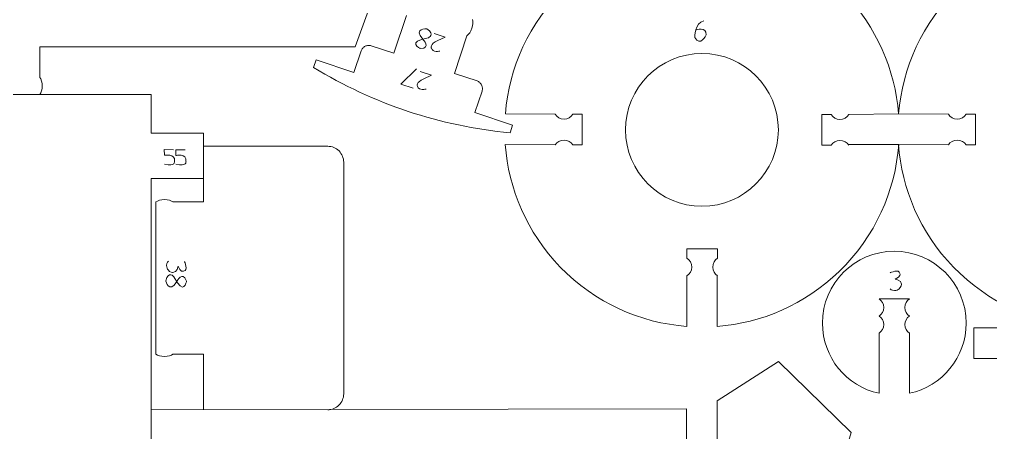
# Model space of a CAD drawing. Header units: centimetres. Extents: x -25 to 25, y -32.5 to 32.5.
# Drawn here: x 5.99 to 15.72, y -1.34 to 2.8 of the extents above; entities that cross this region are included whole.
import ezdxf

# ---------------------------------------------------------------- set-up
doc = ezdxf.new("R2010")
doc.units = ezdxf.units.CM
doc.header["$MEASUREMENT"] = 0
doc.layers.add('Capa 1', color=7, linetype='Continuous')

msp = doc.modelspace()

# ---------------------------------------------------------------- linework, layer by layer
at = {"layer": 'Capa 1', "color": 250, "lineweight": 9}
msp.add_ellipse((12.82694, 1.69567), major_axis=(0, 0.765), ratio=1, dxfattribs=at)
for points, knots in [([(2.66116, 2.22132), (2.66116, 2.22132), (2.66116, 2.52732), (2.66116, 2.52732), (2.66116, 2.52732), (2.66116, 2.52732), (-0.33591, 2.52732), (-0.33591, 2.52732), (-0.33591, 2.52732), (-0.33591, 2.52732), (-0.67098, 3.04539), (-0.67098, 3.04539), (-0.67098, 3.04539), (-0.67098, 3.04539), (-0.0187, 3.86886), (-0.0187, 3.86886), (-0.0187, 3.86886), (-0.0187, 3.86886), (0.13869, 3.8212), (0.13869, 3.8212), (0.13869, 3.8212), (0.13869, 3.8212), (0.13869, 3.13932), (0.13869, 3.13932), (0.13869, 3.13932), (0.13869, 3.13932), (8.71916, 3.13932), (8.71916, 3.13932), (8.71916, 3.13932), (8.71916, 3.13932), (8.71916, 3.64077), (8.71916, 3.64077), (8.71916, 3.64077), (8.71916, 3.64077), (8.9278, 3.82284), (8.9278, 3.82284), (8.9278, 3.82284), (8.9278, 3.82284), (9.52924, 3.00967), (9.52924, 3.00967), (9.52924, 3.00967), (9.52924, 3.00967), (9.35567, 2.52732), (9.35567, 2.52732), (9.35567, 2.52732), (9.35567, 2.52732), (6.19669, 2.52732), (6.19669, 2.52732), (6.19669, 2.52732), (6.19669, 2.52732), (6.19669, 2.22132), (6.19669, 2.22132)], [0, 0, 0, 0, 0.0714286, 0.0714286, 0.0714286, 0.0714286, 0.1428571, 0.1428571, 0.1428571, 0.1428571, 0.2142857, 0.2142857, 0.2142857, 0.2142857, 0.2857143, 0.2857143, 0.2857143, 0.2857143, 0.3571429, 0.3571429, 0.3571429, 0.3571429, 0.4285714, 0.4285714, 0.4285714, 0.4285714, 0.5, 0.5, 0.5, 0.5, 0.5714286, 0.5714286, 0.5714286, 0.5714286, 0.6428571, 0.6428571, 0.6428571, 0.6428571, 0.7142857, 0.7142857, 0.7142857, 0.7142857, 0.7857143, 0.7857143, 0.7857143, 0.7857143, 0.8571429, 0.8571429, 0.8571429, 0.8571429, 1, 1, 1, 1]), ([(12.67337, 3.17303), (12.67337, 3.17303), (12.67392, 3.66522), (12.67392, 3.66522), (12.67392, 3.66522), (12.23087, 3.63107), (11.79669, 3.44799), (11.45255, 3.11468), (11.45255, 3.11468), (11.09394, 2.76733), (10.89535, 2.31705), (10.85807, 1.85568), (10.85807, 1.85568), (10.85807, 1.85568), (11.35645, 1.85262), (11.35645, 1.85262)], [0, 0, 0, 0, 0.2, 0.2, 0.2, 0.2, 0.4, 0.4, 0.4, 0.4, 0.6, 0.6, 0.6, 0.6, 1, 1, 1, 1]), ([(14.29748, 1.84936), (14.29748, 1.84936), (14.79599, 1.85568), (14.79599, 1.85568), (14.79599, 1.85568), (14.76046, 2.29631), (14.57754, 2.72775), (14.24597, 3.07008), (14.24597, 3.07008), (13.89685, 3.43052), (13.44375, 3.62927), (12.97992, 3.66512), (12.97992, 3.66512), (12.97992, 3.66512), (12.98074, 3.17303), (12.98074, 3.17303)], [0, 0, 0, 0, 0.2, 0.2, 0.2, 0.2, 0.4, 0.4, 0.4, 0.4, 0.6, 0.6, 0.6, 0.6, 1, 1, 1, 1]), ([(16.61129, 3.17303), (16.61129, 3.17303), (16.61184, 3.66522), (16.61184, 3.66522), (16.61184, 3.66522), (16.1688, 3.63107), (15.73461, 3.44799), (15.39048, 3.11468), (15.39048, 3.11468), (15.03186, 2.76733), (14.83327, 2.31705), (14.79599, 1.85568), (14.79599, 1.85568), (14.79599, 1.85568), (15.29437, 1.85262), (15.29437, 1.85262)], [0, 0, 0, 0, 0.2, 0.2, 0.2, 0.2, 0.4, 0.4, 0.4, 0.4, 0.6, 0.6, 0.6, 0.6, 1, 1, 1, 1]), ([(9.86795, 2.84069), (9.86795, 2.84069), (9.74202, 2.46243), (9.74202, 2.46243), (9.74202, 2.46243), (9.74202, 2.46243), (9.51506, 2.53799), (9.51506, 2.53799), (9.51506, 2.53799), (9.51506, 2.53799), (9.5072, 2.54018), (9.5072, 2.54018), (9.5072, 2.54018), (9.5072, 2.54018), (9.49929, 2.54153), (9.49929, 2.54153), (9.49929, 2.54153), (9.49929, 2.54153), (9.49142, 2.54208), (9.49142, 2.54208), (9.49142, 2.54208), (9.49142, 2.54208), (9.48363, 2.54185), (9.48363, 2.54185), (9.48363, 2.54185), (9.48363, 2.54185), (9.47596, 2.54086), (9.47596, 2.54086), (9.47596, 2.54086), (9.47596, 2.54086), (9.46845, 2.53916), (9.46845, 2.53916), (9.46845, 2.53916), (9.46845, 2.53916), (9.46118, 2.53674), (9.46118, 2.53674), (9.46118, 2.53674), (9.46118, 2.53674), (9.45418, 2.53364), (9.45418, 2.53364), (9.45418, 2.53364), (9.45418, 2.53364), (9.44751, 2.52989), (9.44751, 2.52989), (9.44751, 2.52989), (9.44751, 2.52989), (9.44122, 2.52552), (9.44122, 2.52552), (9.44122, 2.52552), (9.44122, 2.52552), (9.43535, 2.52055), (9.43535, 2.52055), (9.43535, 2.52055), (9.43535, 2.52055), (9.42996, 2.51499), (9.42996, 2.51499), (9.42996, 2.51499), (9.42996, 2.51499), (9.4251, 2.50889), (9.4251, 2.50889), (9.4251, 2.50889), (9.4251, 2.50889), (9.42082, 2.50226), (9.42082, 2.50226), (9.42082, 2.50226), (9.42082, 2.50226), (9.41718, 2.49513), (9.41718, 2.49513), (9.41718, 2.49513), (9.41718, 2.49513), (9.41422, 2.48753), (9.41422, 2.48753)], [0, 0, 0, 0, 0.0526316, 0.0526316, 0.0526316, 0.0526316, 0.1052632, 0.1052632, 0.1052632, 0.1052632, 0.1578947, 0.1578947, 0.1578947, 0.1578947, 0.2105263, 0.2105263, 0.2105263, 0.2105263, 0.2631579, 0.2631579, 0.2631579, 0.2631579, 0.3157895, 0.3157895, 0.3157895, 0.3157895, 0.3684211, 0.3684211, 0.3684211, 0.3684211, 0.4210526, 0.4210526, 0.4210526, 0.4210526, 0.4736842, 0.4736842, 0.4736842, 0.4736842, 0.5263158, 0.5263158, 0.5263158, 0.5263158, 0.5789474, 0.5789474, 0.5789474, 0.5789474, 0.6315789, 0.6315789, 0.6315789, 0.6315789, 0.6842105, 0.6842105, 0.6842105, 0.6842105, 0.7368421, 0.7368421, 0.7368421, 0.7368421, 0.7894737, 0.7894737, 0.7894737, 0.7894737, 0.8421053, 0.8421053, 0.8421053, 0.8421053, 0.8947368, 0.8947368, 0.8947368, 0.8947368, 1, 1, 1, 1]), ([(10.52745, 2.80221), (10.53513, 2.78054), (10.534, 2.7475), (10.5226, 2.71328), (10.5226, 2.71328), (10.51121, 2.67906), (10.49231, 2.65194), (10.47318, 2.63919)], [0, 0, 0, 0, 0.3333333, 0.3333333, 0.3333333, 0.3333333, 1, 1, 1, 1]), ([(10.62467, 2.08453), (10.62467, 2.08453), (10.62686, 2.09239), (10.62686, 2.09239), (10.62686, 2.09239), (10.62686, 2.09239), (10.62821, 2.10029), (10.62821, 2.10029), (10.62821, 2.10029), (10.62821, 2.10029), (10.62876, 2.10815), (10.62876, 2.10815), (10.62876, 2.10815), (10.62876, 2.10815), (10.62853, 2.11595), (10.62853, 2.11595), (10.62853, 2.11595), (10.62853, 2.11595), (10.62755, 2.12363), (10.62755, 2.12363), (10.62755, 2.12363), (10.62755, 2.12363), (10.62583, 2.13112), (10.62583, 2.13112), (10.62583, 2.13112), (10.62583, 2.13112), (10.62342, 2.1384), (10.62342, 2.1384), (10.62342, 2.1384), (10.62342, 2.1384), (10.62033, 2.14539), (10.62033, 2.14539), (10.62033, 2.14539), (10.62033, 2.14539), (10.61657, 2.15207), (10.61657, 2.15207), (10.61657, 2.15207), (10.61657, 2.15207), (10.61221, 2.15836), (10.61221, 2.15836), (10.61221, 2.15836), (10.61221, 2.15836), (10.60723, 2.16423), (10.60723, 2.16423), (10.60723, 2.16423), (10.60723, 2.16423), (10.60168, 2.16962), (10.60168, 2.16962), (10.60168, 2.16962), (10.60168, 2.16962), (10.59557, 2.17447), (10.59557, 2.17447), (10.59557, 2.17447), (10.59557, 2.17447), (10.58894, 2.17875), (10.58894, 2.17875), (10.58894, 2.17875), (10.58894, 2.17875), (10.58181, 2.18241), (10.58181, 2.18241), (10.58181, 2.18241), (10.58181, 2.18241), (10.57421, 2.18537), (10.57421, 2.18537), (10.57421, 2.18537), (10.57421, 2.18537), (10.34725, 2.26093), (10.34725, 2.26093), (10.34725, 2.26093), (10.34725, 2.26093), (10.47318, 2.63919), (10.47318, 2.63919)], [0, 0, 0, 0, 0.0526316, 0.0526316, 0.0526316, 0.0526316, 0.1052632, 0.1052632, 0.1052632, 0.1052632, 0.1578947, 0.1578947, 0.1578947, 0.1578947, 0.2105263, 0.2105263, 0.2105263, 0.2105263, 0.2631579, 0.2631579, 0.2631579, 0.2631579, 0.3157895, 0.3157895, 0.3157895, 0.3157895, 0.3684211, 0.3684211, 0.3684211, 0.3684211, 0.4210526, 0.4210526, 0.4210526, 0.4210526, 0.4736842, 0.4736842, 0.4736842, 0.4736842, 0.5263158, 0.5263158, 0.5263158, 0.5263158, 0.5789474, 0.5789474, 0.5789474, 0.5789474, 0.6315789, 0.6315789, 0.6315789, 0.6315789, 0.6842105, 0.6842105, 0.6842105, 0.6842105, 0.7368421, 0.7368421, 0.7368421, 0.7368421, 0.7894737, 0.7894737, 0.7894737, 0.7894737, 0.8421053, 0.8421053, 0.8421053, 0.8421053, 0.8947368, 0.8947368, 0.8947368, 0.8947368, 1, 1, 1, 1]), ([(9.41422, 2.48753), (9.41422, 2.48753), (9.34152, 2.27156), (9.34152, 2.27156), (9.34152, 2.27156), (9.34152, 2.27156), (8.96325, 2.3975), (8.96325, 2.3975), (8.96325, 2.3975), (8.96325, 2.3975), (8.93806, 2.32184), (8.93806, 2.32184), (8.93806, 2.32184), (8.93806, 2.32184), (8.99421, 2.28788), (8.99421, 2.28788), (8.99421, 2.28788), (8.99421, 2.28788), (9.0508, 2.25476), (9.0508, 2.25476), (9.0508, 2.25476), (9.0508, 2.25476), (9.10782, 2.22249), (9.10782, 2.22249), (9.10782, 2.22249), (9.10782, 2.22249), (9.16525, 2.19105), (9.16525, 2.19105), (9.16525, 2.19105), (9.16525, 2.19105), (9.22311, 2.16046), (9.22311, 2.16046), (9.22311, 2.16046), (9.22311, 2.16046), (9.28136, 2.13073), (9.28136, 2.13073), (9.28136, 2.13073), (9.28136, 2.13073), (9.34, 2.10185), (9.34, 2.10185), (9.34, 2.10185), (9.34, 2.10185), (9.39902, 2.07383), (9.39902, 2.07383), (9.39902, 2.07383), (9.39902, 2.07383), (9.45841, 2.04667), (9.45841, 2.04667), (9.45841, 2.04667), (9.45841, 2.04667), (9.51817, 2.02037), (9.51817, 2.02037), (9.51817, 2.02037), (9.51817, 2.02037), (9.57827, 1.99495), (9.57827, 1.99495), (9.57827, 1.99495), (9.57827, 1.99495), (9.63873, 1.97039), (9.63873, 1.97039), (9.63873, 1.97039), (9.63873, 1.97039), (9.69952, 1.9467), (9.69952, 1.9467), (9.69952, 1.9467), (9.69952, 1.9467), (9.76063, 1.92389), (9.76063, 1.92389), (9.76063, 1.92389), (9.76063, 1.92389), (9.82205, 1.90197), (9.82205, 1.90197), (9.82205, 1.90197), (9.82205, 1.90197), (9.88378, 1.88093), (9.88378, 1.88093), (9.88378, 1.88093), (9.88378, 1.88093), (9.94581, 1.86077), (9.94581, 1.86077), (9.94581, 1.86077), (9.94581, 1.86077), (10.00811, 1.8415), (10.00811, 1.8415), (10.00811, 1.8415), (10.00811, 1.8415), (10.0707, 1.82312), (10.0707, 1.82312), (10.0707, 1.82312), (10.0707, 1.82312), (10.13355, 1.80565), (10.13355, 1.80565), (10.13355, 1.80565), (10.13355, 1.80565), (10.19665, 1.78907), (10.19665, 1.78907), (10.19665, 1.78907), (10.19665, 1.78907), (10.26001, 1.77339), (10.26001, 1.77339), (10.26001, 1.77339), (10.26001, 1.77339), (10.3236, 1.75862), (10.3236, 1.75862), (10.3236, 1.75862), (10.3236, 1.75862), (10.38743, 1.74476), (10.38743, 1.74476), (10.38743, 1.74476), (10.38743, 1.74476), (10.45147, 1.73181), (10.45147, 1.73181), (10.45147, 1.73181), (10.45147, 1.73181), (10.51571, 1.71977), (10.51571, 1.71977), (10.51571, 1.71977), (10.51571, 1.71977), (10.58016, 1.70866), (10.58016, 1.70866), (10.58016, 1.70866), (10.58016, 1.70866), (10.6448, 1.69847), (10.6448, 1.69847), (10.6448, 1.69847), (10.6448, 1.69847), (10.70962, 1.6892), (10.70962, 1.6892), (10.70962, 1.6892), (10.70962, 1.6892), (10.7746, 1.68085), (10.7746, 1.68085), (10.7746, 1.68085), (10.7746, 1.68085), (10.83976, 1.67344), (10.83976, 1.67344), (10.83976, 1.67344), (10.83976, 1.67344), (10.90506, 1.66697), (10.90506, 1.66697), (10.90506, 1.66697), (10.90506, 1.66697), (10.93025, 1.74262), (10.93025, 1.74262), (10.93025, 1.74262), (10.93025, 1.74262), (10.55197, 1.86856), (10.55197, 1.86856), (10.55197, 1.86856), (10.55197, 1.86856), (10.62467, 2.08453), (10.62467, 2.08453)], [0, 0, 0, 0, 0.025641, 0.025641, 0.025641, 0.025641, 0.0512821, 0.0512821, 0.0512821, 0.0512821, 0.0769231, 0.0769231, 0.0769231, 0.0769231, 0.1025641, 0.1025641, 0.1025641, 0.1025641, 0.1282051, 0.1282051, 0.1282051, 0.1282051, 0.1538462, 0.1538462, 0.1538462, 0.1538462, 0.1794872, 0.1794872, 0.1794872, 0.1794872, 0.2051282, 0.2051282, 0.2051282, 0.2051282, 0.2307692, 0.2307692, 0.2307692, 0.2307692, 0.2564103, 0.2564103, 0.2564103, 0.2564103, 0.2820513, 0.2820513, 0.2820513, 0.2820513, 0.3076923, 0.3076923, 0.3076923, 0.3076923, 0.3333333, 0.3333333, 0.3333333, 0.3333333, 0.3589744, 0.3589744, 0.3589744, 0.3589744, 0.3846154, 0.3846154, 0.3846154, 0.3846154, 0.4102564, 0.4102564, 0.4102564, 0.4102564, 0.4358974, 0.4358974, 0.4358974, 0.4358974, 0.4615385, 0.4615385, 0.4615385, 0.4615385, 0.4871795, 0.4871795, 0.4871795, 0.4871795, 0.5128205, 0.5128205, 0.5128205, 0.5128205, 0.5384615, 0.5384615, 0.5384615, 0.5384615, 0.5641026, 0.5641026, 0.5641026, 0.5641026, 0.5897436, 0.5897436, 0.5897436, 0.5897436, 0.6153846, 0.6153846, 0.6153846, 0.6153846, 0.6410256, 0.6410256, 0.6410256, 0.6410256, 0.6666667, 0.6666667, 0.6666667, 0.6666667, 0.6923077, 0.6923077, 0.6923077, 0.6923077, 0.7179487, 0.7179487, 0.7179487, 0.7179487, 0.7435897, 0.7435897, 0.7435897, 0.7435897, 0.7692308, 0.7692308, 0.7692308, 0.7692308, 0.7948718, 0.7948718, 0.7948718, 0.7948718, 0.8205128, 0.8205128, 0.8205128, 0.8205128, 0.8461538, 0.8461538, 0.8461538, 0.8461538, 0.8717949, 0.8717949, 0.8717949, 0.8717949, 0.8974359, 0.8974359, 0.8974359, 0.8974359, 0.9230769, 0.9230769, 0.9230769, 0.9230769, 0.9487179, 0.9487179, 0.9487179, 0.9487179, 1, 1, 1, 1]), ([(6.19669, 2.04951), (6.21082, 2.06765), (6.22018, 2.09935), (6.22018, 2.13542), (6.22018, 2.13542), (6.22018, 2.17148), (6.21082, 2.20318), (6.19669, 2.22132)], [0, 0, 0, 0, 0.3333333, 0.3333333, 0.3333333, 0.3333333, 1, 1, 1, 1]), ([(7.31137, -4.61879), (7.31137, -4.61879), (7.31137, 1.20769), (7.31137, 1.20769), (7.31137, 1.20769), (7.31137, 1.20769), (7.83557, 1.20769), (7.83557, 1.20769), (7.83557, 1.20769), (7.83557, 1.20769), (7.83557, 1.66318), (7.83557, 1.66318), (7.83557, 1.66318), (7.83557, 1.66318), (7.31137, 1.66318), (7.31137, 1.66318), (7.31137, 1.66318), (7.31137, 1.66318), (7.31137, 2.04952), (7.31137, 2.04952)], [0, 0, 0, 0, 0.1666667, 0.1666667, 0.1666667, 0.1666667, 0.3333333, 0.3333333, 0.3333333, 0.3333333, 0.5, 0.5, 0.5, 0.5, 0.6666667, 0.6666667, 0.6666667, 0.6666667, 1, 1, 1, 1]), ([(11.53444, 1.85262), (11.51565, 1.82335), (11.48281, 1.80395), (11.44545, 1.80395), (11.44545, 1.80395), (11.40808, 1.80395), (11.37524, 1.82335), (11.35645, 1.85262)], [0, 0, 0, 0, 0.3333333, 0.3333333, 0.3333333, 0.3333333, 1, 1, 1, 1]), ([(11.53444, 1.85262), (11.53444, 1.85262), (11.62788, 1.85273), (11.62788, 1.85273), (11.62788, 1.85273), (11.62788, 1.85273), (11.62788, 1.54525), (11.62788, 1.54525), (11.62788, 1.54525), (11.62788, 1.54525), (11.53443, 1.54525), (11.53443, 1.54525)], [0, 0, 0, 0, 0.25, 0.25, 0.25, 0.25, 0.5, 0.5, 0.5, 0.5, 1, 1, 1, 1]), ([(14.11948, 1.84935), (14.11948, 1.84935), (14.02604, 1.84947), (14.02604, 1.84947), (14.02604, 1.84947), (14.02604, 1.84947), (14.02604, 1.54199), (14.02604, 1.54199), (14.02604, 1.54199), (14.02604, 1.54199), (14.11949, 1.54199), (14.11949, 1.54199)], [0, 0, 0, 0, 0.25, 0.25, 0.25, 0.25, 0.5, 0.5, 0.5, 0.5, 1, 1, 1, 1]), ([(14.29747, 1.84936), (14.27868, 1.82008), (14.24584, 1.80068), (14.20847, 1.80068), (14.20847, 1.80068), (14.17111, 1.80068), (14.13826, 1.82008), (14.11947, 1.84936)], [0, 0, 0, 0, 0.3333333, 0.3333333, 0.3333333, 0.3333333, 1, 1, 1, 1]), ([(15.47237, 1.85262), (15.45358, 1.82335), (15.42074, 1.80395), (15.38337, 1.80395), (15.38337, 1.80395), (15.346, 1.80395), (15.31316, 1.82335), (15.29437, 1.85262)], [0, 0, 0, 0, 0.3333333, 0.3333333, 0.3333333, 0.3333333, 1, 1, 1, 1]), ([(15.47237, 1.85262), (15.47237, 1.85262), (15.5658, 1.85273), (15.5658, 1.85273), (15.5658, 1.85273), (15.5658, 1.85273), (15.5658, 1.54525), (15.5658, 1.54525), (15.5658, 1.54525), (15.5658, 1.54525), (15.47236, 1.54525), (15.47236, 1.54525)], [0, 0, 0, 0, 0.25, 0.25, 0.25, 0.25, 0.5, 0.5, 0.5, 0.5, 1, 1, 1, 1]), ([(11.53444, 1.54526), (11.51565, 1.57453), (11.48281, 1.59393), (11.44545, 1.59393), (11.44545, 1.59393), (11.40808, 1.59393), (11.37524, 1.57453), (11.35645, 1.54526)], [0, 0, 0, 0, 0.3333333, 0.3333333, 0.3333333, 0.3333333, 1, 1, 1, 1]), ([(14.29747, 1.54199), (14.27868, 1.57126), (14.24584, 1.59067), (14.20847, 1.59067), (14.20847, 1.59067), (14.17111, 1.59067), (14.13826, 1.57126), (14.11947, 1.54199)], [0, 0, 0, 0, 0.3333333, 0.3333333, 0.3333333, 0.3333333, 1, 1, 1, 1]), ([(15.47237, 1.54526), (15.45358, 1.57453), (15.42074, 1.59393), (15.38337, 1.59393), (15.38337, 1.59393), (15.346, 1.59393), (15.31316, 1.57453), (15.29437, 1.54526)], [0, 0, 0, 0, 0.3333333, 0.3333333, 0.3333333, 0.3333333, 1, 1, 1, 1]), ([(7.83557, 1.53129), (7.83557, 1.53129), (9.07946, 1.53129), (9.07946, 1.53129), (9.07946, 1.53129), (9.12178, 1.53127), (9.16236, 1.51443), (9.19227, 1.48448), (9.19227, 1.48448), (9.22218, 1.45454), (9.23896, 1.41414), (9.23894, 1.37182), (9.23894, 1.37182), (9.23894, 1.37182), (9.23894, -0.94965), (9.23894, -0.94965), (9.23894, -0.94965), (9.23891, -0.99197), (9.22207, -1.03254), (9.19212, -1.06245), (9.19212, -1.06245), (9.16219, -1.09236), (9.12178, -1.10915), (9.07946, -1.10911)], [0, 0, 0, 0, 0.1428571, 0.1428571, 0.1428571, 0.1428571, 0.2857143, 0.2857143, 0.2857143, 0.2857143, 0.4285714, 0.4285714, 0.4285714, 0.4285714, 0.5714286, 0.5714286, 0.5714286, 0.5714286, 0.7142857, 0.7142857, 0.7142857, 0.7142857, 1, 1, 1, 1]), ([(11.35645, 1.54525), (11.35645, 1.54525), (10.85694, 1.54967), (10.85694, 1.54967), (10.85694, 1.54967), (10.88973, 1.10418), (11.07288, 0.66723), (11.40796, 0.32127), (11.40796, 0.32127), (11.75705, -0.03913), (12.21013, -0.23789), (12.67392, -0.27374), (12.67392, -0.27374), (12.67392, -0.27374), (12.67596, 0.23224), (12.67596, 0.23224)], [0, 0, 0, 0, 0.2, 0.2, 0.2, 0.2, 0.4, 0.4, 0.4, 0.4, 0.6, 0.6, 0.6, 0.6, 1, 1, 1, 1]), ([(12.97965, 0.23471), (12.97965, 0.23471), (12.97993, -0.27388), (12.97993, -0.27388), (12.97993, -0.27388), (13.42301, -0.23972), (13.8572, -0.05666), (14.20136, 0.27668), (14.20136, 0.27668), (14.5636, 0.62753), (14.76253, 1.08342), (14.79693, 1.54967), (14.79693, 1.54967), (14.79693, 1.54967), (14.29828, 1.54995), (14.29828, 1.54995)], [0, 0, 0, 0, 0.2, 0.2, 0.2, 0.2, 0.4, 0.4, 0.4, 0.4, 0.6, 0.6, 0.6, 0.6, 1, 1, 1, 1]), ([(15.29437, 1.54525), (15.29437, 1.54525), (14.79487, 1.54967), (14.79487, 1.54967), (14.79487, 1.54967), (14.82765, 1.10418), (15.0108, 0.66723), (15.34588, 0.32127), (15.34588, 0.32127), (15.69498, -0.03913), (16.14805, -0.23789), (16.61184, -0.27374), (16.61184, -0.27374), (16.61184, -0.27374), (16.61388, 0.23224), (16.61388, 0.23224)], [0, 0, 0, 0, 0.2, 0.2, 0.2, 0.2, 0.4, 0.4, 0.4, 0.4, 0.6, 0.6, 0.6, 0.6, 1, 1, 1, 1]), ([(7.52958, 0.97313), (7.52958, 0.97313), (7.83557, 0.97313), (7.83557, 0.97313), (7.83557, 0.97313), (7.83557, 0.97313), (7.83557, 1.20769), (7.83557, 1.20769)], [0, 0, 0, 0, 0.3333333, 0.3333333, 0.3333333, 0.3333333, 1, 1, 1, 1]), ([(7.52959, 0.97313), (7.51145, 0.98726), (7.47975, 0.99662), (7.44368, 0.99662), (7.44368, 0.99662), (7.40761, 0.99662), (7.37591, 0.98726), (7.35778, 0.97313)], [0, 0, 0, 0, 0.3333333, 0.3333333, 0.3333333, 0.3333333, 1, 1, 1, 1]), ([(12.67596, 0.41025), (12.67596, 0.41025), (12.67585, 0.50369), (12.67585, 0.50369), (12.67585, 0.50369), (12.67585, 0.50369), (12.98333, 0.50369), (12.98333, 0.50369), (12.98333, 0.50369), (12.98333, 0.50369), (12.98333, 0.41024), (12.98333, 0.41024)], [0, 0, 0, 0, 0.25, 0.25, 0.25, 0.25, 0.5, 0.5, 0.5, 0.5, 1, 1, 1, 1]), ([(12.67596, 0.23224), (12.70524, 0.25103), (12.72464, 0.28387), (12.72464, 0.32124), (12.72464, 0.32124), (12.72464, 0.35861), (12.70524, 0.39145), (12.67596, 0.41024)], [0, 0, 0, 0, 0.3333333, 0.3333333, 0.3333333, 0.3333333, 1, 1, 1, 1]), ([(12.98333, 0.23224), (12.95406, 0.25103), (12.93465, 0.28387), (12.93465, 0.32124), (12.93465, 0.32124), (12.93465, 0.35861), (12.95406, 0.39145), (12.98333, 0.41024)], [0, 0, 0, 0, 0.3333333, 0.3333333, 0.3333333, 0.3333333, 1, 1, 1, 1]), ([(14.6, -0.34146), (14.6, -0.34146), (14.6, -0.9438), (14.6, -0.9438), (14.6, -0.9438), (14.27605, -0.87366), (14.03333, -0.58545), (14.03333, -0.24049), (14.03333, -0.24049), (14.03333, 0.15698), (14.35553, 0.47918), (14.753, 0.47918), (14.753, 0.47918), (15.15046, 0.47918), (15.47267, 0.15698), (15.47267, -0.24049), (15.47267, -0.24049), (15.47267, -0.58545), (15.22995, -0.87367), (14.906, -0.9438), (14.906, -0.9438), (14.906, -0.9438), (14.90601, -0.34163), (14.90601, -0.34163)], [0, 0, 0, 0, 0.1428571, 0.1428571, 0.1428571, 0.1428571, 0.2857143, 0.2857143, 0.2857143, 0.2857143, 0.4285714, 0.4285714, 0.4285714, 0.4285714, 0.5714286, 0.5714286, 0.5714286, 0.5714286, 0.7142857, 0.7142857, 0.7142857, 0.7142857, 1, 1, 1, 1]), ([(14.6, 0.00216), (14.62825, -0.01598), (14.64698, -0.04768), (14.64698, -0.08375), (14.64698, -0.08375), (14.64698, -0.11982), (14.62825, -0.15152), (14.6, -0.16965)], [0, 0, 0, 0, 0.3333333, 0.3333333, 0.3333333, 0.3333333, 1, 1, 1, 1]), ([(14.90601, 0.00199), (14.87775, -0.01614), (14.85903, -0.04784), (14.85903, -0.08391), (14.85903, -0.08391), (14.85903, -0.11998), (14.87775, -0.15168), (14.90601, -0.16982)], [0, 0, 0, 0, 0.3333333, 0.3333333, 0.3333333, 0.3333333, 1, 1, 1, 1]), ([(14.6, -0.16965), (14.62825, -0.18779), (14.64698, -0.21949), (14.64698, -0.25556), (14.64698, -0.25556), (14.64698, -0.29162), (14.62825, -0.32333), (14.6, -0.34146)], [0, 0, 0, 0, 0.3333333, 0.3333333, 0.3333333, 0.3333333, 1, 1, 1, 1]), ([(14.90601, -0.16982), (14.87775, -0.18795), (14.85903, -0.21965), (14.85903, -0.25572), (14.85903, -0.25572), (14.85903, -0.29179), (14.87775, -0.32349), (14.90601, -0.34163)], [0, 0, 0, 0, 0.3333333, 0.3333333, 0.3333333, 0.3333333, 1, 1, 1, 1]), ([(15.84711, -0.93679), (15.84711, -0.93679), (15.84711, -0.59502), (15.84711, -0.59502), (15.84711, -0.59502), (15.84711, -0.59502), (15.55031, -0.59502), (15.55031, -0.59502), (15.55031, -0.59502), (15.55031, -0.59502), (15.55031, -0.28902), (15.55031, -0.28902), (15.55031, -0.28902), (15.55031, -0.28902), (17.13344, -0.28902), (17.13344, -0.28902), (17.13344, -0.28902), (17.13344, -0.28902), (17.13344, -0.59502), (17.13344, -0.59502), (17.13344, -0.59502), (17.13344, -0.59502), (16.83665, -0.59502), (16.83665, -0.59502), (16.83665, -0.59502), (16.83665, -0.59502), (16.83665, -0.93679), (16.83665, -0.93679)], [0, 0, 0, 0, 0.125, 0.125, 0.125, 0.125, 0.25, 0.25, 0.25, 0.25, 0.375, 0.375, 0.375, 0.375, 0.5, 0.5, 0.5, 0.5, 0.625, 0.625, 0.625, 0.625, 0.75, 0.75, 0.75, 0.75, 1, 1, 1, 1]), ([(7.52959, -0.55096), (7.51145, -0.56509), (7.47975, -0.57445), (7.44368, -0.57445), (7.44368, -0.57445), (7.40761, -0.57445), (7.37591, -0.56509), (7.35778, -0.55096)], [0, 0, 0, 0, 0.3333333, 0.3333333, 0.3333333, 0.3333333, 1, 1, 1, 1]), ([(7.83557, -1.10911), (7.83557, -1.10911), (7.83557, -0.55096), (7.83557, -0.55096), (7.83557, -0.55096), (7.83557, -0.55096), (7.52958, -0.55096), (7.52958, -0.55096)], [0, 0, 0, 0, 0.3333333, 0.3333333, 0.3333333, 0.3333333, 1, 1, 1, 1]), ([(12.67789, -4.01738), (12.67789, -4.01738), (12.98389, -4.01704), (12.98389, -4.01704), (12.98389, -4.01704), (12.98389, -4.01704), (12.9805, -1.01997), (12.9805, -1.01997), (12.9805, -1.01997), (12.9805, -1.01997), (13.59205, -0.62347), (13.59205, -0.62347), (13.59205, -0.62347), (13.59205, -0.62347), (14.3224, -1.33566), (14.3224, -1.33566), (14.3224, -1.33566), (14.3224, -1.33566), (14.27491, -1.4931), (14.27491, -1.4931), (14.27491, -1.4931), (14.27491, -1.4931), (13.59303, -1.49388), (13.59303, -1.49388), (13.59303, -1.49388), (13.59303, -1.49388), (13.60276, -10.07434), (13.60276, -10.07434), (13.60276, -10.07434), (13.60276, -10.07434), (14.16771, -10.0737), (14.16771, -10.0737), (14.16771, -10.0737), (14.16771, -10.0737), (14.28652, -10.28221), (14.28652, -10.28221), (14.28652, -10.28221), (14.28652, -10.28221), (13.60378, -10.97174), (13.60378, -10.97174), (13.60378, -10.97174), (13.60378, -10.97174), (12.99148, -10.71155), (12.99148, -10.71155), (12.99148, -10.71155), (12.99148, -10.71155), (12.9879, -7.55257), (12.9879, -7.55257), (12.9879, -7.55257), (12.9879, -7.55257), (12.6819, -7.55292), (12.6819, -7.55292)], [0, 0, 0, 0, 0.0714286, 0.0714286, 0.0714286, 0.0714286, 0.1428571, 0.1428571, 0.1428571, 0.1428571, 0.2142857, 0.2142857, 0.2142857, 0.2142857, 0.2857143, 0.2857143, 0.2857143, 0.2857143, 0.3571429, 0.3571429, 0.3571429, 0.3571429, 0.4285714, 0.4285714, 0.4285714, 0.4285714, 0.5, 0.5, 0.5, 0.5, 0.5714286, 0.5714286, 0.5714286, 0.5714286, 0.6428571, 0.6428571, 0.6428571, 0.6428571, 0.7142857, 0.7142857, 0.7142857, 0.7142857, 0.7857143, 0.7857143, 0.7857143, 0.7857143, 0.8571429, 0.8571429, 0.8571429, 0.8571429, 1, 1, 1, 1]), ([(12.50729, -2.69497), (12.50729, -2.69497), (12.67406, -2.69427), (12.67406, -2.69427), (12.67406, -2.69427), (12.67406, -2.69427), (12.6709, -1.09954), (12.6709, -1.09954), (12.6709, -1.09954), (12.6709, -1.09954), (7.31263, -1.11014), (7.31263, -1.11014)], [0, 0, 0, 0, 0.25, 0.25, 0.25, 0.25, 0.5, 0.5, 0.5, 0.5, 1, 1, 1, 1])]:
    msp.add_open_spline(points, degree=3, knots=knots, dxfattribs=at)
at = {"layer": 'Capa 1', "color": 22, "lineweight": 9}
for points, knots in [([(12.76688, 2.69571), (12.76688, 2.69571), (12.8728, 2.73707), (12.86775, 2.64664), (12.86775, 2.64664), (12.86775, 2.64664), (12.81146, 2.52243), (12.75509, 2.62004), (12.75509, 2.62004), (12.75509, 2.62004), (12.75005, 2.76801), (12.84584, 2.78816)], [0, 0, 0, 0, 0.25, 0.25, 0.25, 0.25, 0.5, 0.5, 0.5, 0.5, 1, 1, 1, 1]), ([(10.03213, 2.60289), (10.03213, 2.60289), (10.12303, 2.51489), (10.00637, 2.51022), (10.00637, 2.51022), (10.00637, 2.51022), (9.86155, 2.5812), (10.08432, 2.61741), (10.08432, 2.61741), (10.08432, 2.61741), (10.16377, 2.65049), (10.0714, 2.70665), (10.0714, 2.70665), (10.0714, 2.70665), (9.93221, 2.71934), (10.03213, 2.60289)], [0, 0, 0, 0, 0.2, 0.2, 0.2, 0.2, 0.4, 0.4, 0.4, 0.4, 0.6, 0.6, 0.6, 0.6, 1, 1, 1, 1]), ([(10.18198, 2.58982), (10.18198, 2.58982), (10.25571, 2.62373), (10.25571, 2.62373), (10.25571, 2.62373), (10.25571, 2.62373), (10.14411, 2.66089), (10.14411, 2.66089)], [0, 0, 0, 0, 0.3333333, 0.3333333, 0.3333333, 0.3333333, 1, 1, 1, 1]), ([(10.20315, 2.48576), (10.20315, 2.48576), (10.13017, 2.46619), (10.11703, 2.51443), (10.11703, 2.51443), (10.11703, 2.51443), (10.09706, 2.5543), (10.18198, 2.58982)], [0, 0, 0, 0, 0.3333333, 0.3333333, 0.3333333, 0.3333333, 1, 1, 1, 1]), ([(9.93368, 2.11379), (9.93368, 2.11379), (9.81245, 2.15415), (9.81245, 2.15415), (9.81245, 2.15415), (9.81245, 2.15415), (9.96762, 2.30629), (9.96762, 2.30629)], [0, 0, 0, 0, 0.3333333, 0.3333333, 0.3333333, 0.3333333, 1, 1, 1, 1]), ([(10.04338, 2.20819), (10.04338, 2.20819), (10.11711, 2.24211), (10.11711, 2.24211), (10.11711, 2.24211), (10.11711, 2.24211), (10.00551, 2.27926), (10.00551, 2.27926)], [0, 0, 0, 0, 0.3333333, 0.3333333, 0.3333333, 0.3333333, 1, 1, 1, 1]), ([(10.06455, 2.10413), (10.06455, 2.10413), (9.99157, 2.08456), (9.97843, 2.13281), (9.97843, 2.13281), (9.97843, 2.13281), (9.95846, 2.17267), (10.04338, 2.20819)], [0, 0, 0, 0, 0.3333333, 0.3333333, 0.3333333, 0.3333333, 1, 1, 1, 1]), ([(7.53591, 1.49667), (7.53591, 1.49667), (7.44263, 1.49831), (7.44263, 1.49831), (7.44263, 1.49831), (7.44263, 1.49831), (7.44532, 1.44077), (7.44532, 1.44077)], [0, 0, 0, 0, 0.3333333, 0.3333333, 0.3333333, 0.3333333, 1, 1, 1, 1]), ([(7.44532, 1.44077), (7.44532, 1.44077), (7.55279, 1.46407), (7.54553, 1.38129), (7.54553, 1.38129), (7.54553, 1.38129), (7.5562, 1.32436), (7.44431, 1.35341)], [0, 0, 0, 0, 0.3333333, 0.3333333, 0.3333333, 0.3333333, 1, 1, 1, 1]), ([(7.65017, 1.49535), (7.65017, 1.49535), (7.55688, 1.49699), (7.55688, 1.49699), (7.55688, 1.49699), (7.55688, 1.49699), (7.55957, 1.43945), (7.55957, 1.43945)], [0, 0, 0, 0, 0.3333333, 0.3333333, 0.3333333, 0.3333333, 1, 1, 1, 1]), ([(7.55957, 1.43945), (7.55957, 1.43945), (7.66704, 1.46275), (7.65978, 1.37998), (7.65978, 1.37998), (7.65978, 1.37998), (7.67046, 1.32305), (7.55856, 1.35209)], [0, 0, 0, 0, 0.3333333, 0.3333333, 0.3333333, 0.3333333, 1, 1, 1, 1]), ([(7.48439, 0.37908), (7.48439, 0.37908), (7.46543, 0.37199), (7.46609, 0.33521), (7.46609, 0.33521), (7.46643, 0.31612), (7.47305, 0.30234), (7.4807, 0.29231), (7.4807, 0.29231), (7.4994, 0.26785), (7.529, 0.26615), (7.529, 0.26615), (7.529, 0.26615), (7.57155, 0.26674), (7.58071, 0.32905), (7.58071, 0.32905), (7.58071, 0.32905), (7.60251, 0.26755), (7.63547, 0.27966), (7.63547, 0.27966), (7.63547, 0.27966), (7.68602, 0.2877), (7.64455, 0.37662), (7.64455, 0.37662)], [0, 0, 0, 0, 0.1428571, 0.1428571, 0.1428571, 0.1428571, 0.2857143, 0.2857143, 0.2857143, 0.2857143, 0.4285714, 0.4285714, 0.4285714, 0.4285714, 0.5714286, 0.5714286, 0.5714286, 0.5714286, 0.7142857, 0.7142857, 0.7142857, 0.7142857, 1, 1, 1, 1]), ([(14.71259, 0.1035), (14.71259, 0.1035), (14.71996, 0.08465), (14.75673, 0.08587), (14.75673, 0.08587), (14.77582, 0.08651), (14.78949, 0.09333), (14.7994, 0.10113), (14.7994, 0.10113), (14.82357, 0.12021), (14.82482, 0.14983), (14.82482, 0.14983), (14.82482, 0.14983), (14.82357, 0.19237), (14.76113, 0.20057), (14.76113, 0.20057), (14.76113, 0.20057), (14.82229, 0.22331), (14.80967, 0.25608), (14.80967, 0.25608), (14.80967, 0.25608), (14.80086, 0.3065), (14.71259, 0.26367), (14.71259, 0.26367)], [0, 0, 0, 0, 0.1428571, 0.1428571, 0.1428571, 0.1428571, 0.2857143, 0.2857143, 0.2857143, 0.2857143, 0.4285714, 0.4285714, 0.4285714, 0.4285714, 0.5714286, 0.5714286, 0.5714286, 0.5714286, 0.7142857, 0.7142857, 0.7142857, 0.7142857, 1, 1, 1, 1]), ([(7.56843, 0.17764), (7.56843, 0.17764), (7.62496, 0.29083), (7.66456, 0.181), (7.66456, 0.181), (7.66456, 0.181), (7.6405, 0.02152), (7.53886, 0.22303), (7.53886, 0.22303), (7.53886, 0.22303), (7.48339, 0.28882), (7.45766, 0.18383), (7.45766, 0.18383), (7.45766, 0.18383), (7.48749, 0.04728), (7.56843, 0.17764)], [0, 0, 0, 0, 0.2, 0.2, 0.2, 0.2, 0.4, 0.4, 0.4, 0.4, 0.6, 0.6, 0.6, 0.6, 1, 1, 1, 1])]:
    msp.add_open_spline(points, degree=3, knots=knots, dxfattribs=at)
at = {"layer": 'Capa 1', "color": 250, "lineweight": 9}
for points in [[(7.31137, 2.04952), (7.31137, 2.04952), (0.01395, 2.0495), (0.01395, 2.0495)], [(7.35778, -0.55096), (7.35778, -0.55096), (7.35778, 0.97313), (7.35778, 0.97313)], [(14.90601, 0.00199), (14.90601, 0.00199), (14.6, 0.00216), (14.6, 0.00216)]]:
    msp.add_open_spline(points, degree=3, dxfattribs=at)

doc.saveas('drawing.dxf')
